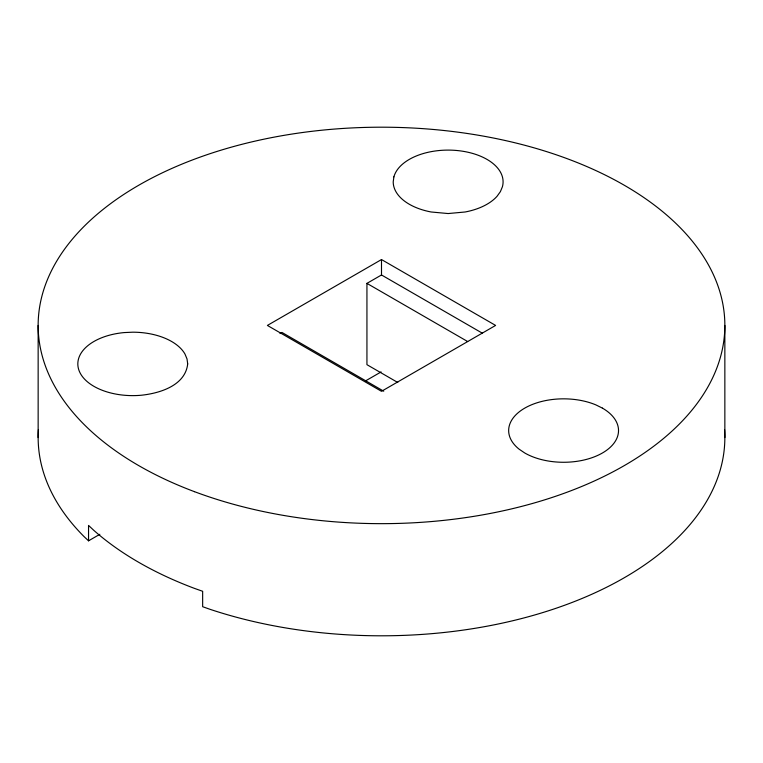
<?xml version="1.0" encoding="UTF-8"?>
<svg xmlns="http://www.w3.org/2000/svg" width="763" height="763" viewBox="0 0 763 763"><rect width="100%" height="100%" fill="white"/><g stroke="black" fill="none" stroke-linecap="round" stroke-linejoin="round"><path stroke-width="1.14" d="M381.5 259.554L267.393 325.429L381.5 391.314L495.607 325.429L381.5 259.554L381.5 274.966L482.245 333.135M280.011 333.565L281.957 332.439L383.732 391.2M397.771 382.482L366.936 364.676L366.936 283.378L381.5 274.966M38.436 429.502A343.35 198.227 0 0 0 84.149 536.685L88.546 540.824L99.839 534.3M365.639 380.842L381.09 371.924M366.936 283.378L467.681 341.547M724.85 325.429L724.85 437.571M88.546 540.824L88.546 525.402L93.544 530.113A343.35 198.227 0 0 0 194.498 588.397L202.653 591.287L202.653 606.709L209.825 609.246A343.35 198.227 0 0 0 559.193 607.186A343.35 198.227 0 0 0 724.564 429.502M38.15 325.429L38.15 437.571M187.698 363.913C185.333 385.563 159.82 393.288 141.355 395.234A54.936 31.722 0 0 1 78.503 368.872A54.936 31.722 0 0 1 124.169 332.582L132.762 332.191A54.936 31.722 0 0 1 185.008 354.108L187.021 358.953L187.698 363.913M393.889 176.863L393.212 181.823A54.936 31.722 0 0 0 431.171 211.99L448.148 213.545L465.125 211.99A54.936 31.722 0 0 0 497.095 196.225L500.394 191.627L502.407 186.782A54.936 31.722 0 0 0 456.741 150.492A54.936 31.722 0 0 0 393.889 176.863M602.436 408.129L595.884 404.895A54.936 31.722 0 0 0 524.744 408.129A54.936 31.722 0 0 0 519.145 449.197L524.744 452.984A54.936 31.722 0 0 0 602.436 452.984A54.936 31.722 0 0 0 602.436 408.129M194.498 491.677A343.35 198.227 0 0 0 724.383 335.806A343.35 198.227 0 0 0 225.619 148.804A343.35 198.227 0 0 0 194.498 491.677"/></g></svg>
